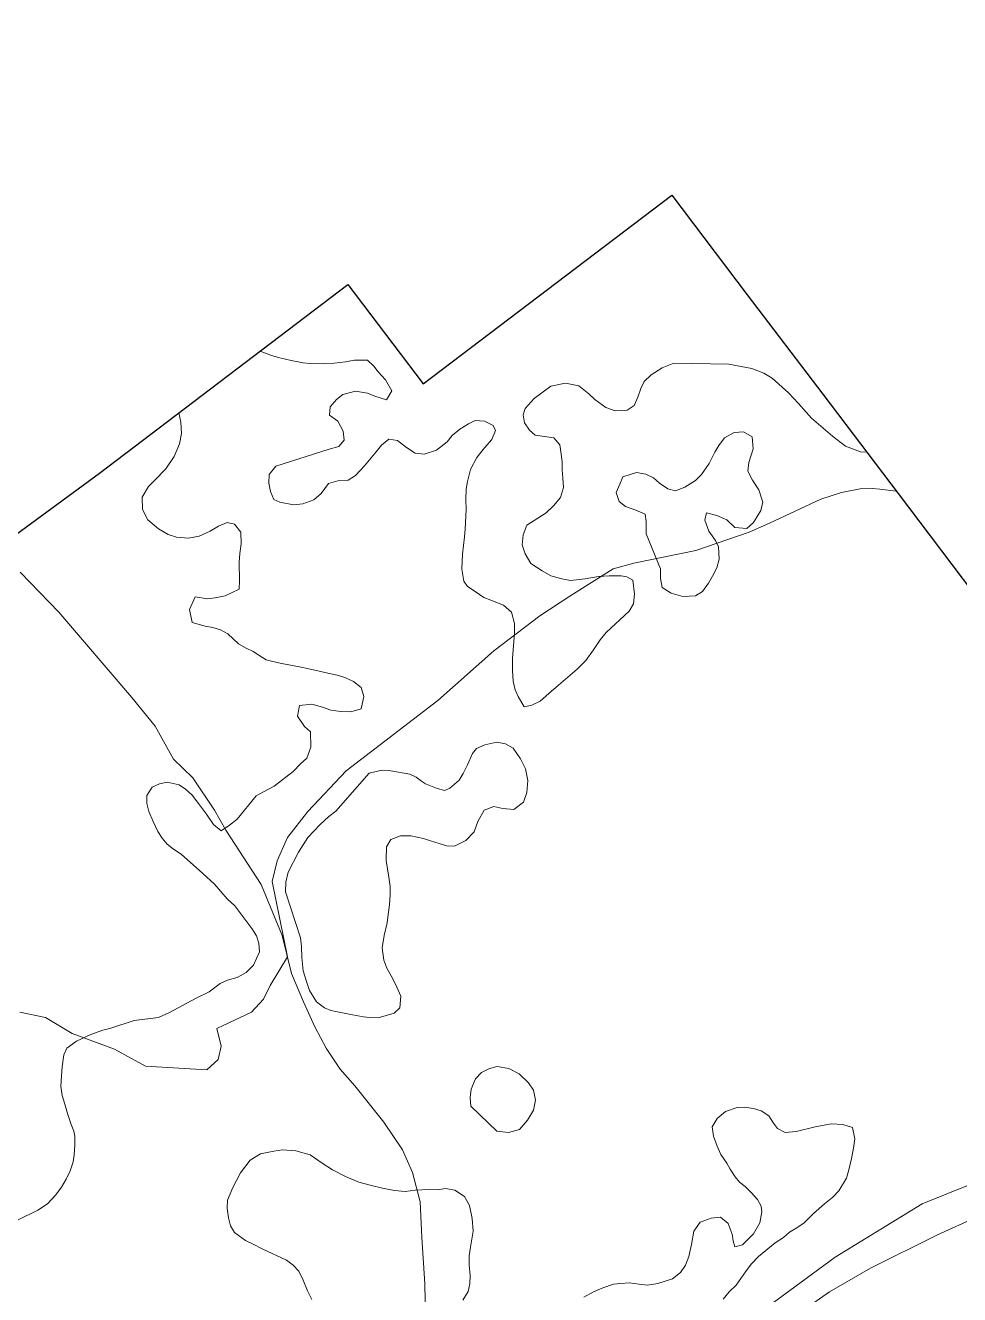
# Model space of a CAD drawing. Header units: metres. Extents: x 4652992 to 4879070, y 2074171 to 2309877.
# Drawn here: x 4654726 to 4654785.9, y 2308517.7 to 2308599 of the extents above; entities that cross this region are included whole.
import ezdxf

# ---------------------------------------------------------------- set-up
doc = ezdxf.new("R2010")
doc.units = ezdxf.units.M
doc.header["$MEASUREMENT"] = 0
doc.linetypes.add('DGN Style 3', pattern=[92.779933, 66.271381, -26.508552])
for name, color, linetype, lineweight in [('Level 1', 2, 'Continuous', 0), ('Level 18', 5, 'Continuous', 0), ('Level 20', 30, 'DGN Style 3', 0), ('Level 37', 3, 'Continuous', 0), ('Level 40', 1, 'Continuous', 0)]:
    doc.layers.add(name, color=color, linetype=linetype, lineweight=lineweight)
doc.layers.add('Limite', color=38, linetype='Continuous', lineweight=0, plot=False)

msp = doc.modelspace()

# ---------------------------------------------------------------- linework, layer by layer
at = {"layer": 'Level 1'}
msp.add_polyline3d([(4654751.637768, 2308516.194128, 1370), (4654751.597691, 2308518.363943, 1369), (4654751.401803, 2308521.35283, 1368), (4654751.284615, 2308523.625584, 1367), (4654750.792729, 2308525.504554, 1366), (4654750.159671, 2308526.970916, 1365), (4654748.951659, 2308528.731213, 1364), (4654747.102791, 2308531.06642, 1362), (4654746.150385, 2308532.126154, 1361), (4654745.263046, 2308533.474053, 1360), (4654744.535822, 2308534.838147, 1359), (4654743.809833, 2308536.457376, 1358), (4654743.037417, 2308538.269287, 1357), (4654742.448867, 2308540.697849, 1356), (4654741.084874, 2308543.972156, 1355), (4654738.831075, 2308547.458441, 1354), (4654738.112484, 2308548.741543, 1353), (4654736.709757, 2308550.809239, 1351), (4654735.48071, 2308552.001996, 1350), (4654734.29033, 2308554.107209, 1349), (4654732.798627, 2308555.95813, 1348), (4654728.121754, 2308561.431383, 1344), (4654725.652888, 2308563.995968, 1342)], dxfattribs=at)
at = {"layer": 'Level 18', "color": 30}
msp.add_polyline3d([(4654717.8439, 2308474.613328, 1371.103328), (4654727.945474, 2308478.713182, 1371.943328), (4654731.179761, 2308480.254192, 1372.263328), (4654733.935183, 2308481.90367, 1372.533328), (4654736.204558, 2308483.371437, 1373.113328), (4654739.014277, 2308485.534374, 1373.583328), (4654743.519711, 2308489.22136, 1374.273328), (4654751.121557, 2308495.887428, 1375.293328), (4654759.878772, 2308503.13381, 1376.453328), (4654769.455262, 2308511.25001, 1377.883328), (4654773.246849, 2308514.528945, 1378.223328), (4654775.880189, 2308516.713792, 1378.593328), (4654777.537696, 2308517.867311, 1378.813328), (4654780.165861, 2308519.375928, 1379.173328), (4654784.454113, 2308521.506204, 1379.633328), (4654789.546699, 2308523.823186, 1379.983328)], dxfattribs=at)
at = {"layer": 'Level 20', "linetype": 'Continuous'}
for points in [[(4654733.676117, 2308532.321125, 1359.549239), (4654737.620289, 2308532.091641, 1359.649239), (4654738.342373, 2308532.748286, 1359.469239), (4654738.524415, 2308533.602334, 1359.109239), (4654738.251433, 2308534.743282, 1357.789239), (4654740.466334, 2308535.784617, 1357.249239), (4654741.237288, 2308536.623809, 1357.109239), (4654741.664559, 2308537.487609, 1356.809239), (4654742.781694, 2308539.324488, 1356.565504), (4654741.806756, 2308544.163242, 1355.105504), (4654742.120875, 2308545.480632, 1354.885504), (4654742.779772, 2308546.981572, 1354.625504), (4654744.093344, 2308548.647289, 1354.285504), (4654746.541901, 2308551.245614, 1354.345504), (4654752.418997, 2308555.76958, 1355.385504), (4654756.011972, 2308558.95164, 1355.865504), (4654758.9715, 2308561.183958, 1356.165504), (4654760.877603, 2308562.452225, 1356.105504), (4654763.665454, 2308564.193313, 1356.025504), (4654764.980617, 2308564.556586, 1355.965504), (4654768.966968, 2308565.378919, 1355.885504), (4654772.385854, 2308566.542287, 1355.865504), (4654773.688127, 2308567.133495, 1355.885504), (4654776.979325, 2308568.666151, 1355.845504), (4654778.306116, 2308569.096866, 1355.845504), (4654779.493756, 2308569.325895, 1355.825504), (4654780.316816, 2308569.357428, 1355.825504), (4654780.761858, 2308569.315323, 1355.705504), (4654781.81597, 2308569.177706, 1355.56498)], [(4654733.676117, 2308532.321125, 1359.549239), (4654731.699622, 2308533.403699, 1359), (4654728.984267, 2308534.419407, 1358), (4654727.260628, 2308535.447061, 1357), (4654725.632074, 2308535.784529, 1356)]]:
    msp.add_polyline3d(points, dxfattribs=at)
at = {"layer": 'Level 37'}
msp.add_polyline3d([(4654815.171631, 2308572.526205, 1358.899576), (4654816.924158, 2308571.353378, 1360.310791), (4654823.494649, 2308562.973169, 1367.910791), (4654827.932589, 2308552.197406, 1375.430791), (4654834.819796, 2308540.931487, 1383.470791), (4654823.545352, 2308537.417614, 1383.550791), (4654807.70752, 2308532.500704, 1382.630791), (4654799.122452, 2308529.702239, 1382.830791), (4654791.269519, 2308526.642595, 1382.470791), (4654783.470992, 2308523.506154, 1381.430791), (4654777.887296, 2308520.088536, 1380.830791), (4654770.621563, 2308514.73685, 1379.070791), (4654766.820565, 2308511.788918, 1378.407965)], dxfattribs=at)
at = {"layer": 'Level 40', "color": 3}
for points in [[(4654779.916901, 2308571.680842, 1356.464924), (4654779.524485, 2308571.709878, 1356.554124), (4654778.560103, 2308572.067088, 1356.554124), (4654777.729375, 2308572.696097, 1356.494124), (4654776.382948, 2308573.865063, 1356.374124), (4654776.029823, 2308574.238207, 1356.254124), (4654775.536802, 2308574.808941, 1355.634124), (4654774.903395, 2308575.47328, 1355.254124), (4654774.496718, 2308575.83832, 1355.114124), (4654773.848833, 2308576.418433, 1355.094124), (4654773.332156, 2308576.75042, 1355.014124), (4654772.547722, 2308577.041887, 1354.994124), (4654771.875204, 2308577.175283, 1354.854124), (4654771.081593, 2308577.31223, 1354.774124), (4654767.547216, 2308577.384436, 1354.694124), (4654766.799409, 2308577.079857, 1354.694124), (4654766.098874, 2308576.645705, 1354.694124), (4654765.640525, 2308576.204452, 1354.794124), (4654765.444143, 2308575.770028, 1354.974124), (4654765.241481, 2308575.197928, 1355.094124), (4654765.01084, 2308574.665346, 1355.274124), (4654764.558771, 2308574.361768, 1355.374124), (4654763.789755, 2308574.338367, 1355.214124), (4654763.182372, 2308574.547247, 1355.074124), (4654762.489133, 2308575.065806, 1354.914124), (4654762.096445, 2308575.411088, 1354.854124), (4654761.453863, 2308575.920906, 1354.714124), (4654760.598502, 2308576.103198, 1354.574124), (4654759.66255, 2308575.91781, 1354.494124), (4654758.605466, 2308575.128907, 1354.474124), (4654758.025046, 2308574.483235, 1354.534124), (4654757.885112, 2308574.07376, 1354.914124), (4654757.96999, 2308573.556111, 1355.094124), (4654758.305741, 2308573.081895, 1355.234124), (4654758.670449, 2308572.776132, 1355.394124), (4654759.855318, 2308572.589014, 1355.794124), (4654760.233527, 2308572.159507, 1356.314124), (4654760.337697, 2308571.551804, 1356.374124), (4654760.391699, 2308571.056828, 1356.654124), (4654760.389255, 2308570.536903, 1356.974124), (4654760.426372, 2308570.044841, 1357.254124), (4654760.474094, 2308569.412189, 1357.454124), (4654760.296516, 2308568.783727, 1357.654124), (4654759.837678, 2308568.238488, 1357.674124), (4654759.362443, 2308567.800148, 1357.674124), (4654758.130715, 2308567.006693, 1357.594124), (4654757.8827, 2308566.37304, 1357.674124), (4654757.826214, 2308565.741026, 1357.794124), (4654758.023498, 2308565.16929, 1357.914124), (4654758.383843, 2308564.534727, 1358.094124), (4654759.102654, 2308564.06379, 1358.154124), (4654759.658893, 2308563.759665, 1358.174124), (4654760.370484, 2308563.550147, 1358.174124), (4654760.9277, 2308563.453993, 1358.214124), (4654761.866059, 2308563.552242, 1358.254124), (4654762.728678, 2308563.715595, 1358.294124), (4654763.413268, 2308563.753565, 1358.494124), (4654764.179389, 2308563.760121, 1358.694124), (4654764.533981, 2308563.698932, 1359.294124), (4654764.913167, 2308563.477395, 1359.954124), (4654765.038547, 2308562.588514, 1360.014124), (4654764.965176, 2308561.959414, 1360.314124), (4654764.692566, 2308561.486109, 1360.594124), (4654763.20752, 2308560.129295, 1360.954124), (4654762.830702, 2308559.656628, 1361.194124), (4654762.408041, 2308559.018422, 1361.574124), (4654761.906256, 2308558.32449, 1361.774124), (4654761.3572, 2308557.76013, 1361.834124), (4654760.158265, 2308556.752877, 1361.834124), (4654759.544563, 2308556.217018, 1361.754124), (4654758.973319, 2308555.725866, 1361.634124), (4654758.442615, 2308555.470547, 1361.494124), (4654757.951963, 2308555.347076, 1361.474124), (4654757.563638, 2308556.021158, 1360.894124), (4654757.376959, 2308556.452304, 1360.414124), (4654757.261207, 2308556.992625, 1360.054124), (4654757.211078, 2308557.712417, 1359.754124), (4654757.217396, 2308558.457157, 1359.574124), (4654757.343417, 2308560.100521, 1359.194124), (4654757.340559, 2308560.690741, 1359.114124), (4654757.135566, 2308561.419911, 1359.034124), (4654756.63916, 2308561.869814, 1358.814124), (4654755.82385, 2308562.183955, 1358.714124), (4654755.368435, 2308562.366611, 1358.614124), (4654754.80979, 2308562.757875, 1358.414124), (4654754.323989, 2308563.06719, 1358.354124), (4654754.089061, 2308563.419938, 1358.074124), (4654753.960297, 2308564.187988, 1357.694124), (4654754.001364, 2308565.134871, 1357.514124), (4654754.141825, 2308566.255396, 1357.514124), (4654754.172249, 2308566.735803, 1356.994124), (4654754.234564, 2308568.008573, 1356.534124), (4654754.220613, 2308568.635397, 1356.294124), (4654754.232234, 2308569.309843, 1355.954124), (4654754.316209, 2308569.798354, 1355.534124), (4654754.519849, 2308570.578424, 1355.254124), (4654754.929009, 2308571.340373, 1355.254124), (4654755.419211, 2308571.966924, 1354.834124), (4654755.875153, 2308572.495318, 1354.834124), (4654756.111586, 2308573.06159, 1354.434124), (4654755.975075, 2308573.38001, 1353.954124), (4654755.415941, 2308573.667289, 1353.894124), (4654754.816267, 2308573.718735, 1353.654124), (4654754.378677, 2308573.499383, 1353.534124), (4654753.833494, 2308573.159838, 1353.474124), (4654753.347166, 2308572.758103, 1353.474124), (4654753.015701, 2308572.346988, 1353.474124), (4654752.331563, 2308571.805938, 1353.494124), (4654751.541787, 2308571.560636, 1353.534124), (4654750.961894, 2308571.626013, 1353.654124), (4654750.414343, 2308571.980673, 1353.654124), (4654749.830614, 2308572.4283, 1353.654124), (4654749.270502, 2308572.507609, 1353.494124), (4654748.806851, 2308572.13665, 1353.454124), (4654748.472491, 2308571.708691, 1353.454124), (4654747.727542, 2308570.813892, 1353.414124), (4654747.133132, 2308570.187978, 1353.234124), (4654746.664178, 2308569.887314, 1353.114124), (4654746.013359, 2308569.843516, 1352.934124), (4654745.409811, 2308569.670147, 1352.854124), (4654744.936495, 2308569.040682, 1352.734124), (4654744.464156, 2308568.619188, 1352.654124), (4654743.758808, 2308568.359316, 1352.654124), (4654743.158645, 2308568.306777, 1352.374124), (4654742.300388, 2308568.472225, 1352.194124), (4654741.912514, 2308568.643226, 1351.894124), (4654741.686762, 2308569.150495, 1351.794124), (4654741.587895, 2308569.687902, 1351.774124), (4654741.615912, 2308570.255449, 1351.774124), (4654742.035188, 2308570.772825, 1351.834124), (4654745.459642, 2308571.881695, 1351.914124), (4654746.077179, 2308572.035306, 1351.974124), (4654746.425529, 2308572.443506, 1352.014124), (4654746.352234, 2308573.028536, 1352.014124), (4654746.008774, 2308573.660186, 1351.814124), (4654745.4839, 2308574.045622, 1351.674124), (4654745.523011, 2308574.576565, 1351.494124), (4654745.916714, 2308575.046319, 1351.334124), (4654746.337908, 2308575.372569, 1351.274124), (4654747.138777, 2308575.581268, 1351.234124), (4654747.918399, 2308575.46408, 1351.294124), (4654748.387803, 2308575.261664, 1351.354124), (4654749.130269, 2308575.029474, 1351.454124), (4654749.473806, 2308575.611954, 1351.494124), (4654749.057502, 2308576.325553, 1351.314124), (4654748.606449, 2308576.83701, 1350.934124), (4654748.320865, 2308577.198499, 1350.654124), (4654747.917084, 2308577.580385, 1350.634124), (4654747.083422, 2308577.585484, 1350.414124), (4654746.505447, 2308577.459737, 1350.254124), (4654745.778399, 2308577.377058, 1350.054124), (4654745.147361, 2308577.347192, 1350.014124), (4654744.246158, 2308577.363946, 1349.874124), (4654743.784462, 2308577.408927, 1349.634124), (4654743.027517, 2308577.556892, 1349.494124), (4654742.290354, 2308577.718788, 1349.214124), (4654741.761606, 2308577.879409, 1348.914124), (4654741.024138, 2308578.159049, 1348.763518)], [(4654735.813486, 2308574.205872, 1348.411786), (4654735.947893, 2308573.592439, 1348.614124), (4654735.998022, 2308572.872648, 1348.714124), (4654735.868203, 2308572.218599, 1348.794124), (4654735.517898, 2308571.394458, 1348.914124), (4654734.981853, 2308570.602369, 1349.054124), (4654734.262966, 2308569.859176, 1349.294124), (4654733.866856, 2308569.476562, 1349.194124), (4654733.472174, 2308568.798838, 1349.194124), (4654733.493835, 2308568.01458, 1349.374124), (4654733.831504, 2308567.34924, 1349.614124), (4654734.51316, 2308566.7633, 1349.814124), (4654735.128252, 2308566.396985, 1350.014124), (4654735.657001, 2308566.236364, 1350.114124), (4654736.428424, 2308566.172625, 1350.174124), (4654737.127492, 2308566.294821, 1350.194124), (4654737.827538, 2308566.624987, 1350.234124), (4654738.350044, 2308566.933756, 1350.314124), (4654738.911623, 2308567.166402, 1350.534124), (4654739.381517, 2308567.067971, 1350.794124), (4654739.795903, 2308566.545496, 1350.934124), (4654739.823355, 2308565.794928, 1350.934124), (4654739.719109, 2308565.188501, 1351.034124), (4654739.674207, 2308564.623868, 1351.074124), (4654739.699703, 2308563.45736, 1351.174124), (4654739.674581, 2308562.906658, 1351.174124), (4654738.782516, 2308562.470868, 1351.174124), (4654738.150989, 2308562.337016, 1351.174124), (4654737.655034, 2308562.28384, 1351.214124), (4654736.858527, 2308562.403942, 1351.374124), (4654736.511117, 2308561.596646, 1351.754124), (4654736.664965, 2308560.772233, 1352.054124), (4654737.508743, 2308560.52256, 1352.474124), (4654737.998418, 2308560.43806, 1352.614124), (4654738.493395, 2308560.283267, 1352.614124), (4654738.954113, 2308560.030315, 1352.614124), (4654739.643967, 2308559.390926, 1352.614124), (4654740.13556, 2308559.115302, 1352.754124), (4654740.585184, 2308558.898955, 1352.834124), (4654740.944589, 2308558.663486, 1353.274124), (4654741.416401, 2308558.373931, 1353.954124), (4654741.748316, 2308558.281965, 1354.614124), (4654742.401053, 2308558.134638, 1354.634124), (4654742.99204, 2308558.032656, 1354.714124), (4654743.76587, 2308557.881778, 1355.234124), (4654744.151337, 2308557.797916, 1355.554124), (4654745.003802, 2308557.598778, 1355.974124), (4654745.456811, 2308557.503261, 1356.254124), (4654745.957579, 2308557.382158, 1356.314124), (4654746.452557, 2308557.227364, 1356.334124), (4654747.020378, 2308556.990621, 1356.274124), (4654747.508586, 2308556.594167, 1356.354124), (4654747.669203, 2308556.011413, 1356.354124), (4654747.499334, 2308555.225516, 1356.374124), (4654746.839339, 2308555.027198, 1356.274124), (4654746.200102, 2308555.050781, 1356.174124), (4654745.555564, 2308555.144659, 1356.074124), (4654745.032607, 2308555.338971, 1355.954124), (4654744.351891, 2308555.525816, 1355.834124), (4654743.554406, 2308555.437947, 1355.794124), (4654743.418797, 2308554.750208, 1355.954124), (4654743.880454, 2308554.098161, 1356.134124), (4654744.256256, 2308553.755794, 1356.214124), (4654744.276939, 2308552.763565, 1356.374124), (4654744.017341, 2308552.062532, 1356.454124), (4654743.624126, 2308551.696763, 1356.554124), (4654743.140205, 2308551.207887, 1356.634124), (4654741.935967, 2308550.270929, 1356.954124), (4654741.247015, 2308549.904159, 1357.154124), (4654740.769863, 2308549.656944, 1357.154124), (4654739.557389, 2308548.16637, 1357.154124), (4654739.07106, 2308547.764635, 1357.174124), (4654738.539867, 2308547.405331, 1357.234124), (4654738.03767, 2308547.821544, 1357.134124), (4654737.592898, 2308548.470677, 1356.974124), (4654737.06949, 2308549.168068, 1356.834124), (4654736.671989, 2308549.687629, 1356.694124), (4654736.251323, 2308550.072428, 1356.534124), (4654735.830167, 2308550.353243, 1356.454124), (4654735.079014, 2308550.534898, 1356.334124), (4654734.574371, 2308550.431186, 1356.294124), (4654734.103011, 2308550.217661, 1356.274124), (4654733.765266, 2308549.668871, 1356.314124), (4654733.765717, 2308549.165792, 1356.414124), (4654733.90125, 2308548.639402, 1356.534124), (4654734.174273, 2308548.002562, 1356.614124), (4654734.481067, 2308547.359894, 1356.734124), (4654734.738183, 2308546.933938, 1356.834124), (4654735.074423, 2308546.563708, 1356.994124), (4654735.470006, 2308546.235272, 1357.334124), (4654735.969797, 2308545.906198, 1357.654124), (4654736.376474, 2308545.541158, 1357.934124), (4654736.917745, 2308545.048823, 1357.934124), (4654737.358192, 2308544.677955, 1357.974124), (4654738.092911, 2308543.996134, 1358.254124), (4654738.922172, 2308543.055169, 1358.374124), (4654739.398798, 2308542.591334, 1358.414124), (4654740.507362, 2308541.151206, 1358.534124), (4654740.792457, 2308540.685731, 1358.634124), (4654740.953564, 2308540.206963, 1358.694124), (4654740.995983, 2308539.644606, 1358.794124), (4654740.606116, 2308538.792603, 1359.054124), (4654740.12509, 2308538.320573, 1359.154124), (4654739.565918, 2308538.000787, 1359.234124), (4654738.945485, 2308537.830332, 1359.314124), (4654738.474124, 2308537.616807, 1359.354124), (4654737.75911, 2308537.09843, 1359.674124), (4654736.88393, 2308536.659726, 1360.034124), (4654736.059406, 2308536.21228, 1360.254124), (4654735.217997, 2308535.767749, 1360.574124), (4654734.520846, 2308535.454428, 1360.734124), (4654732.956752, 2308535.256018, 1360.734124), (4654731.464523, 2308534.767689, 1360.734124), (4654730.937204, 2308534.633201, 1360.734124), (4654730.175408, 2308534.34838, 1360.734124), (4654729.249572, 2308533.918417, 1360.754124), (4654728.636359, 2308533.486542, 1360.854124), (4654728.439978, 2308533.052118, 1361.174124), (4654728.340545, 2308532.271411, 1361.574124), (4654728.295643, 2308531.706778, 1361.814124), (4654728.250251, 2308531.038159, 1362.294124), (4654728.340431, 2308530.450216, 1363.174124), (4654728.503944, 2308529.884308, 1363.354124), (4654728.681446, 2308529.298641, 1363.434124), (4654728.923106, 2308528.580489, 1363.714124), (4654729.092899, 2308528.152256, 1364.094124), (4654729.158973, 2308527.828646, 1364.534124), (4654729.153633, 2308527.291876, 1364.934124), (4654729.111137, 2308526.640103, 1365.274124), (4654729.032953, 2308526.185282, 1365.654124), (4654728.847176, 2308525.610269, 1365.834124), (4654728.599649, 2308525.0806, 1365.894124), (4654728.304362, 2308524.576519, 1365.974124), (4654727.938638, 2308524.067247, 1366.014124), (4654727.389582, 2308523.502887, 1366.034124), (4654726.78216, 2308523.104703, 1366.034124), (4654725.508953, 2308522.474509, 1366.014124)], [(4654765.769203, 2308566.43615, 1358.894124), (4654765.78727, 2308567.239778, 1358.634124), (4654765.714513, 2308567.715792, 1358.334124), (4654765.119647, 2308567.955826, 1358.174124), (4654764.457987, 2308568.207393, 1357.954124), (4654764.047332, 2308568.518609, 1357.694124), (4654763.852474, 2308569.084365, 1357.514124), (4654764.083688, 2308569.628046, 1357.454124), (4654764.286718, 2308570.107934, 1357.434124), (4654765.15715, 2308570.369593, 1357.494124), (4654765.758289, 2308570.265794, 1357.514124), (4654766.250094, 2308570.026391, 1357.534124), (4654766.638308, 2308569.684721, 1357.594124), (4654767.162979, 2308569.336653, 1357.674124), (4654767.655314, 2308569.200148, 1357.774124), (4654768.263786, 2308569.43838, 1357.714124), (4654768.940111, 2308569.870874, 1357.534124), (4654769.315337, 2308570.25237, 1357.454124), (4654769.814784, 2308570.955713, 1357.254124), (4654770.180644, 2308571.682123, 1357.134124), (4654770.444724, 2308572.11714, 1357.094124), (4654770.80091, 2308572.587747, 1357.054124), (4654771.429482, 2308572.942663, 1357.054124), (4654772.020195, 2308572.977983, 1357.054124), (4654772.584006, 2308572.657487, 1357.114124), (4654772.641346, 2308571.892333, 1357.274124), (4654772.369403, 2308571.012388, 1357.434124), (4654772.291345, 2308570.459426, 1357.614124), (4654772.586393, 2308569.87637, 1357.794124), (4654772.998329, 2308569.273131, 1357.894124), (4654773.256049, 2308568.473378, 1358.014124), (4654773.130768, 2308567.945735, 1358.034124), (4654772.653232, 2308567.169949, 1358.074124), (4654772.227912, 2308566.797103, 1358.114124), (4654771.462131, 2308566.843506, 1358.254124), (4654770.946604, 2308567.344478, 1358.234124), (4654770.307385, 2308567.6265, 1358.234124), (4654769.648067, 2308567.791839, 1358.214124), (4654769.548099, 2308567.31132, 1358.634124), (4654769.806349, 2308566.614465, 1358.834124), (4654770.221156, 2308566.027895, 1359.074124), (4654770.40846, 2308565.617926, 1359.314124), (4654770.460057, 2308564.819434, 1359.634124), (4654770.312335, 2308564.261337, 1360.014124), (4654770.031026, 2308563.726306, 1360.314124), (4654769.764075, 2308563.27462, 1360.494124), (4654769.399274, 2308562.754005, 1360.614124), (4654768.938216, 2308562.473154, 1360.634124), (4654768.12181, 2308562.42531, 1360.534124), (4654767.384743, 2308562.638403, 1360.234124), (4654766.812848, 2308563.011789, 1359.974124), (4654766.704353, 2308563.579798, 1359.354124), (4654766.707534, 2308564.197183, 1359.174124), (4654765.769203, 2308566.43615, 1358.894124)], [(4654742.662077, 2308543.494415, 1359.514124), (4654742.681956, 2308544.108916, 1359.434124), (4654742.827337, 2308544.753242, 1359.414124), (4654743.496947, 2308546.045138, 1359.354124), (4654744.086688, 2308546.973198, 1359.314124), (4654744.490098, 2308547.418487, 1359.294124), (4654744.865323, 2308547.799982, 1359.234124), (4654745.439117, 2308548.336005, 1359.194124), (4654745.875393, 2308548.672629, 1359.194124), (4654748.029959, 2308551.09847, 1359.214124), (4654748.838811, 2308551.302103, 1359.274124), (4654749.415167, 2308551.254078, 1359.394124), (4654750.617445, 2308551.046481, 1359.694124), (4654751.031501, 2308550.854832, 1360.074124), (4654751.381106, 2308550.588488, 1360.614124), (4654751.628179, 2308550.425672, 1361.054124), (4654752.384285, 2308550.123467, 1361.154124), (4654752.879491, 2308550.00363, 1361.374124), (4654753.194948, 2308550.137974, 1361.814124), (4654753.782569, 2308550.654444, 1362.014124), (4654754.046649, 2308551.089461, 1362.174124), (4654754.330829, 2308551.641161, 1362.334124), (4654754.643723, 2308552.359551, 1362.474124), (4654754.890575, 2308552.694554, 1362.794124), (4654755.429383, 2308552.92765, 1363.214124), (4654756.196223, 2308553.087042, 1363.214124), (4654756.763966, 2308552.989011, 1363.214124), (4654757.247156, 2308552.6996, 1363.294124), (4654757.731098, 2308552.015268, 1363.354124), (4654758.050929, 2308551.376439, 1363.354124), (4654758.197503, 2308550.630207, 1363.394124), (4654758.118385, 2308549.87145, 1363.394124), (4654757.92291, 2308549.235774, 1363.314124), (4654757.293808, 2308548.777961, 1363.134124), (4654756.597692, 2308548.8295, 1362.934124), (4654756.018994, 2308548.963753, 1362.614124), (4654755.393824, 2308548.728404, 1362.494124), (4654754.977869, 2308548.010644, 1362.494124), (4654754.759952, 2308547.344513, 1362.474124), (4654754.216683, 2308546.786055, 1362.514124), (4654753.48505, 2308546.431771, 1362.294124), (4654752.972615, 2308546.451593, 1362.114124), (4654752.49985, 2308546.601885, 1361.894124), (4654751.943593, 2308546.766593, 1361.594124), (4654751.507096, 2308546.927787, 1361.334124), (4654750.69175, 2308547.085737, 1361.134124), (4654750.023288, 2308547.098171, 1361.114124), (4654749.414816, 2308546.859939, 1361.134124), (4654749.125423, 2308546.377799, 1361.274124), (4654749.112569, 2308545.504611, 1361.514124), (4654749.274251, 2308544.446803, 1361.934124), (4654749.360306, 2308543.84834, 1362.054124), (4654749.368611, 2308543.297631, 1362.194124), (4654749.312464, 2308542.672226, 1362.314124), (4654749.239619, 2308542.049705, 1362.494124), (4654749.164433, 2308541.513413, 1362.694124), (4654748.97364, 2308540.70528, 1362.994124), (4654748.852511, 2308539.902282, 1363.434124), (4654748.959947, 2308539.128479, 1363.914124), (4654749.14672, 2308538.615613, 1364.174124), (4654749.419857, 2308538.105, 1364.294124), (4654749.706821, 2308537.574834, 1364.354124), (4654750.039948, 2308536.813555, 1364.434124), (4654749.9804, 2308536.068584, 1364.414124), (4654749.627616, 2308535.717543, 1364.274124), (4654748.598285, 2308535.431826, 1363.974124), (4654748.049582, 2308535.440747, 1363.754124), (4654747.645951, 2308535.493277, 1363.434124), (4654746.961321, 2308535.611491, 1363.114124), (4654745.564406, 2308535.887026, 1362.654124), (4654745.147478, 2308536.062006, 1362.394124), (4654744.648119, 2308536.457197, 1361.934124), (4654744.203317, 2308537.1691, 1361.734124), (4654744.016543, 2308537.681966, 1361.734124), (4654743.783606, 2308538.425946, 1361.554124), (4654743.710097, 2308539.29688, 1361.414124), (4654743.691366, 2308539.986708, 1361.254124), (4654743.616268, 2308540.54895, 1361.194124), (4654742.662077, 2308543.494415, 1359.514124)], [(4654754.532856, 2308529.755434, 1369.294124), (4654754.491154, 2308530.311909, 1369.314124), (4654754.549642, 2308530.851085, 1369.314124), (4654754.834352, 2308531.505683, 1369.334124), (4654755.21532, 2308531.920517, 1369.354124), (4654755.723603, 2308532.176049, 1369.394124), (4654756.225612, 2308532.295345, 1369.394124), (4654756.977035, 2308532.165597, 1369.394124), (4654757.641036, 2308531.827801, 1369.414124), (4654758.231441, 2308531.262405, 1369.454124), (4654758.560415, 2308530.77648, 1369.474124), (4654758.674123, 2308530.138912, 1369.474124), (4654758.548312, 2308529.508372, 1369.474124), (4654758.163412, 2308528.871074, 1369.474124), (4654757.647797, 2308528.273512, 1369.474124), (4654756.958705, 2308528.066365, 1369.474124), (4654756.201539, 2308528.162775, 1369.454124), (4654754.532856, 2308529.755434, 1369.294124)], [(4654761.776333, 2308517.517014, 1375.694124), (4654762.391953, 2308517.861749, 1375.794124), (4654762.993094, 2308518.122258, 1375.894124), (4654763.675766, 2308518.351353, 1375.994124), (4654764.15194, 2308518.390598, 1376.194124), (4654764.698551, 2308518.435033, 1376.534124), (4654765.3291, 2308518.360914, 1377.094124), (4654765.872327, 2308518.284519, 1377.454124), (4654766.534729, 2308518.395697, 1377.394124), (4654767.47117, 2308518.685071, 1377.414124), (4654767.977279, 2308519.100738, 1377.474124), (4654768.300545, 2308519.565301, 1377.394124), (4654768.520093, 2308520.134487, 1377.394124), (4654768.687067, 2308520.903539, 1377.154124), (4654768.831852, 2308521.7458, 1376.954124), (4654769.24293, 2308522.316625, 1376.854124), (4654769.948279, 2308522.576497, 1376.934124), (4654770.534452, 2308522.648795, 1377.114124), (4654771.039545, 2308522.249427, 1377.474124), (4654771.2841, 2308521.548119, 1377.854124), (4654771.349686, 2308521.120524, 1378.134124), (4654771.457729, 2308520.737637, 1378.454124), (4654771.951278, 2308520.877953, 1378.854124), (4654772.282253, 2308521.185083, 1379.074124), (4654772.664374, 2308521.587455, 1379.214124), (4654773.061951, 2308522.282025, 1379.114124), (4654773.200456, 2308522.98661, 1378.854124), (4654773.157058, 2308523.340996, 1378.194124), (4654772.919724, 2308523.780884, 1377.634124), (4654772.51064, 2308524.233064, 1377.234124), (4654772.123744, 2308524.612036, 1376.734124), (4654771.77013, 2308524.881195, 1376.314124), (4654771.48165, 2308525.225839, 1376.054124), (4654771.16568, 2308525.713985, 1375.814124), (4654770.93944, 2308526.117269, 1375.334124), (4654770.564616, 2308526.667606, 1374.834124), (4654770.324874, 2308527.194634, 1374.554124), (4654770.088517, 2308527.842491, 1374.534124), (4654770.018118, 2308528.444366, 1374.614124), (4654770.336082, 2308528.979224, 1374.834124), (4654770.864868, 2308529.425668, 1374.914124), (4654771.620873, 2308529.676798, 1375.014124), (4654772.060381, 2308529.705026, 1375.254124), (4654772.654264, 2308529.619889, 1375.654124), (4654773.149241, 2308529.465095, 1376.034124), (4654773.632146, 2308529.138936, 1376.494124), (4654773.934127, 2308528.670548, 1377.114124), (4654774.188836, 2308528.331731, 1377.554124), (4654774.683324, 2308528.072953, 1377.554124), (4654775.39059, 2308528.141699, 1378.014124), (4654776.622769, 2308528.432075, 1378.694124), (4654777.646044, 2308528.619739, 1378.854124), (4654778.389488, 2308528.595519, 1379.014124), (4654778.996871, 2308528.386638, 1379.214124), (4654779.151208, 2308527.66621, 1379.474124), (4654779.066743, 2308527.073714, 1379.654124), (4654778.950914, 2308526.399905, 1379.714124), (4654778.775743, 2308525.684302, 1379.714124), (4654778.612643, 2308525.140065, 1379.674124), (4654778.127254, 2308524.339235, 1379.614124), (4654777.745134, 2308523.936862, 1379.574124), (4654777.219243, 2308523.507264, 1379.474124), (4654776.503741, 2308522.884901, 1379.434124), (4654775.912227, 2308522.275833, 1379.394124), (4654775.440377, 2308521.958324, 1379.354124), (4654774.974319, 2308521.674505, 1379.294124), (4654774.586896, 2308521.342426, 1379.214124), (4654774.041713, 2308521.002881, 1379.134124), (4654772.987037, 2308520.126839, 1378.994124), (4654772.503115, 2308519.637964, 1378.974124), (4654772.157172, 2308519.142624, 1378.954124), (4654771.542004, 2308518.294809, 1378.734124), (4654771.10054, 2308517.850641, 1378.634124), (4654770.709732, 2308517.397733, 1378.594124)], [(4654744.347087, 2308517.367864, 1371.634124), (4654744.059585, 2308517.920477, 1371.634124), (4654743.778364, 2308518.610767, 1371.634124), (4654743.510643, 2308519.177312, 1371.614124), (4654743.143528, 2308519.570215, 1371.114124), (4654742.711279, 2308519.887634, 1370.854124), (4654741.168471, 2308520.622176, 1370.214124), (4654740.592451, 2308520.912368, 1370.034124), (4654740.095067, 2308521.154302, 1369.994124), (4654739.382047, 2308521.65893, 1369.914124), (4654739.124932, 2308522.084886, 1369.514124), (4654739.006283, 2308522.608362, 1369.114124), (4654738.918999, 2308523.213151, 1368.614124), (4654738.938329, 2308523.730162, 1368.414124), (4654739.288635, 2308524.554303, 1368.174124), (4654739.521683, 2308524.999745, 1368.054124), (4654739.760522, 2308525.478877, 1367.834124), (4654740.389681, 2308526.306933, 1367.814124), (4654741.047758, 2308526.696376, 1367.654124), (4654741.913273, 2308526.876575, 1367.614124), (4654742.465676, 2308526.9547, 1367.614124), (4654743.324421, 2308526.893238, 1367.654124), (4654744.238636, 2308526.648755, 1367.794124), (4654745.013406, 2308526.098782, 1368.214124), (4654745.673363, 2308525.690035, 1368.574124), (4654746.502174, 2308525.252151, 1368.914124), (4654747.362348, 2308524.895579, 1369.074124), (4654748.158366, 2308524.671492, 1369.074124), (4654748.878644, 2308524.51251, 1369.074124), (4654749.635589, 2308524.364545, 1369.114124), (4654750.31969, 2308524.29853, 1369.354124), (4654750.959415, 2308524.378932, 1369.594124), (4654751.889086, 2308524.426645, 1369.994124), (4654752.40723, 2308524.406613, 1370.214124), (4654752.922966, 2308524.473721, 1370.414124), (4654753.513953, 2308524.371739, 1370.754124), (4654754.123254, 2308523.971733, 1370.594124), (4654754.441631, 2308523.396447, 1370.594124), (4654754.612364, 2308522.569119, 1370.934124), (4654754.678889, 2308521.742429, 1371.074124), (4654754.522031, 2308520.728803, 1371.334124), (4654754.426473, 2308520.172911, 1371.414124), (4654754.432226, 2308519.599536, 1371.494124), (4654754.488147, 2308518.913436, 1371.654124), (4654754.463025, 2308518.362734, 1371.834124), (4654754.362164, 2308517.877136, 1372.174124), (4654754.024419, 2308517.328347, 1372.554124)]]:
    msp.add_polyline3d(points, dxfattribs=at)
at = {"layer": 'Limite', "color": 5, "linetype": 'Continuous', "lineweight": 30}
msp.add_polyline3d([(4654612.419652, 2308599.034925, 1335.282099), (4654617.758598, 2308593.076602, 1334.160412), (4654623.187646, 2308586.063154, 1335.755134), (4654632.890656, 2308573.344821, 1336.359426), (4654649.096821, 2308585.275018, 1331.461344), (4654653.857555, 2308592.236589, 1331.643523), (4654668.096588, 2308594.314512, 1332.545477), (4654682.309444, 2308593.739921, 1333.495315), (4654694.450243, 2308592.464559, 1334.114926), (4654702.727333, 2308594.004466, 1334.97427), (4654706.350629, 2308589.228627, 1335.063676), (4654709.840981, 2308584.627946, 1335.26299), (4654724.267705, 2308565.612343, 1340.56823), (4654730.721171, 2308570.342474, 1344.079748), (4654746.655306, 2308582.431259, 1343.95911), (4654751.490686, 2308576.057551, 1349.76976), (4654767.424924, 2308588.14645, 1340.814439), (4654772.260416, 2308581.772854, 1347.023697), (4654777.095909, 2308575.399149, 1352.668503), (4654781.931404, 2308569.025556, 1355.986201), (4654786.766899, 2308562.651852, 1361.71171)], dxfattribs=at)

doc.saveas('drawing.dxf')
